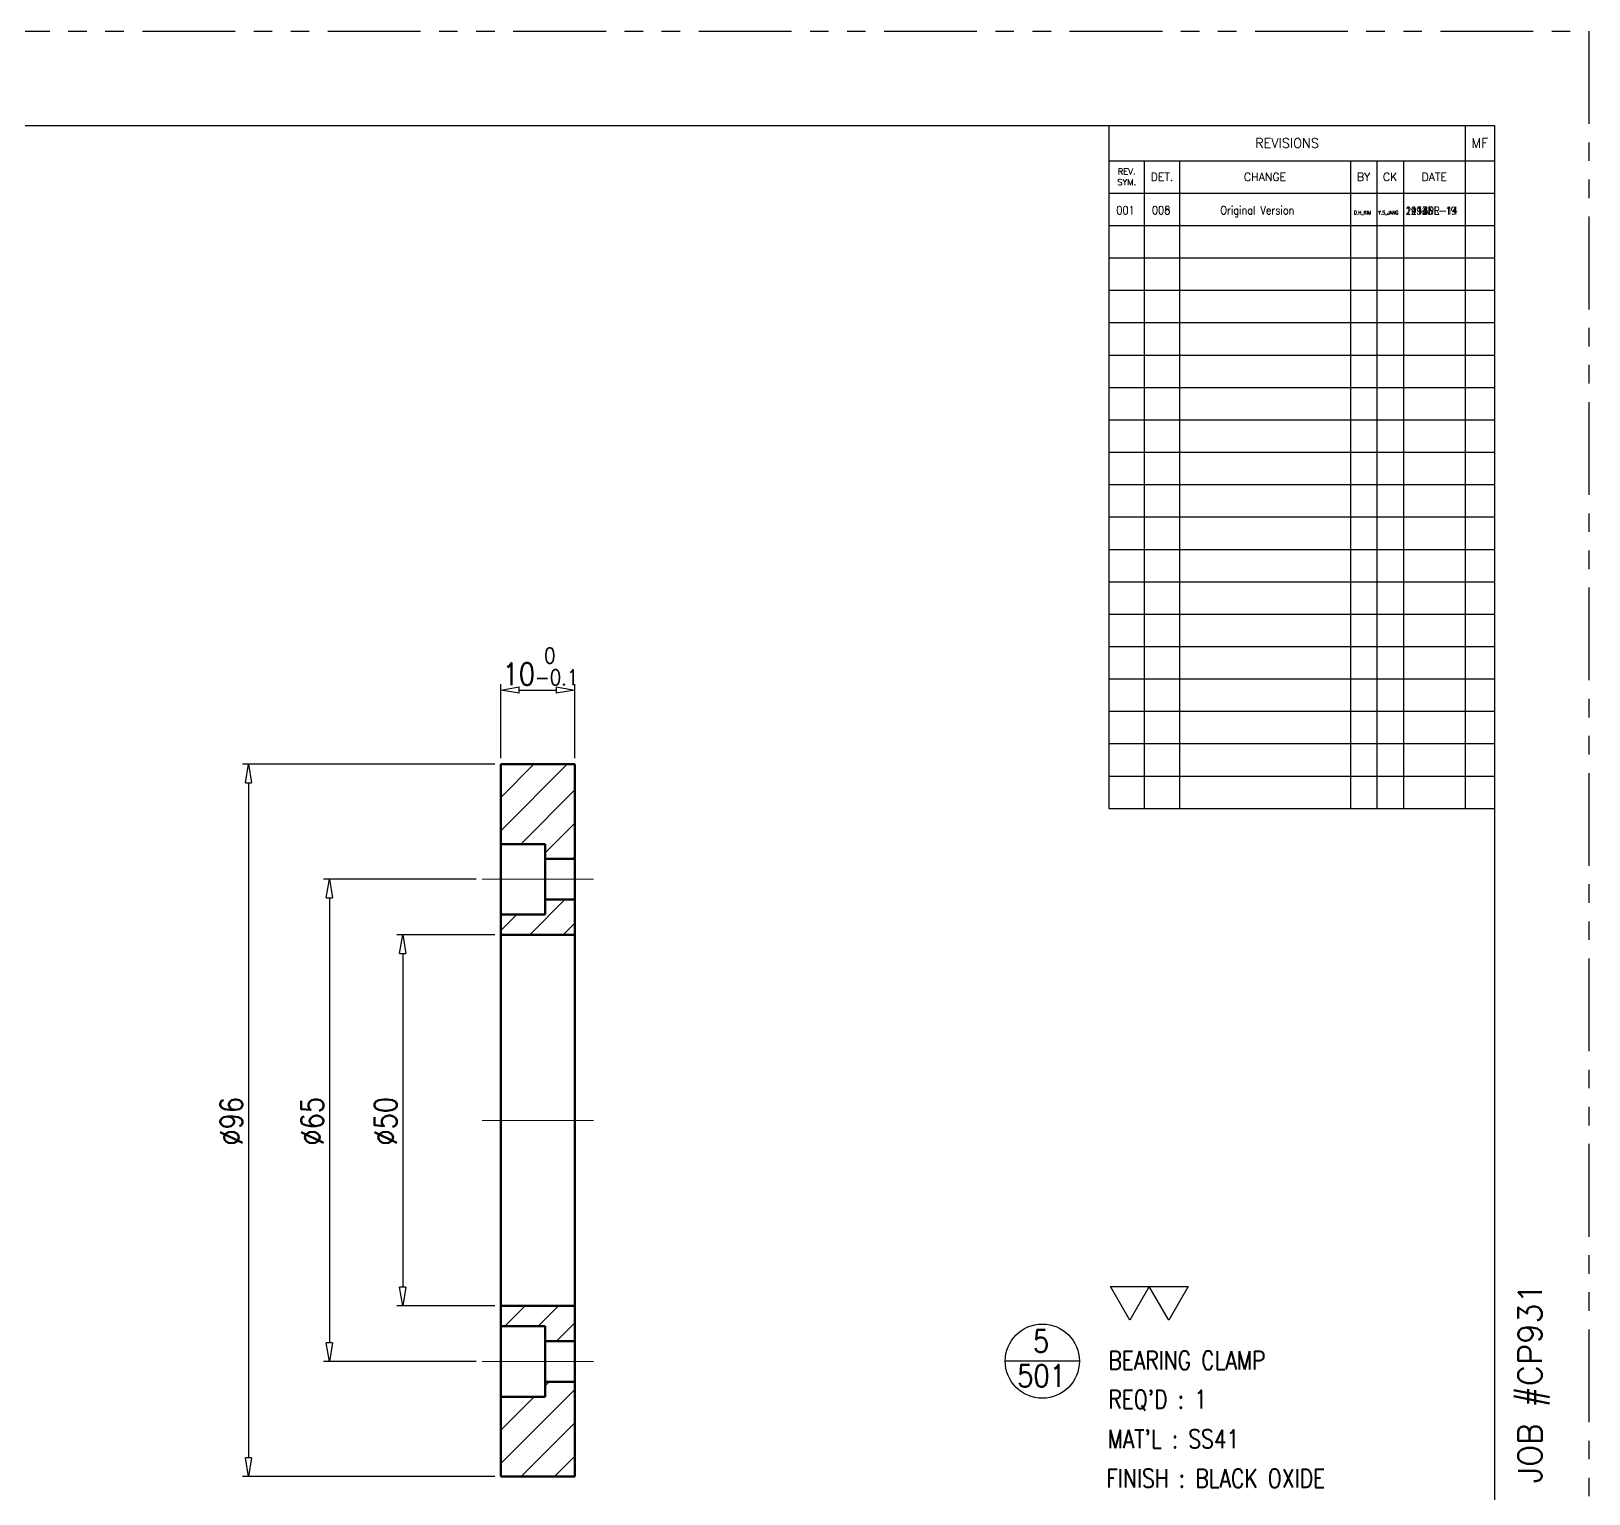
# Model space of a CAD drawing. Header units: millimetres. Extents: x 0 to 420, y 0 to 297.
# Drawn here: x 210 to 420, y 99.8 to 297 of the extents above; entities that cross this region are included whole.
import ezdxf
from ezdxf.enums import TextEntityAlignment as Align

# ---------------------------------------------------------------- set-up
doc = ezdxf.new("R2010")
doc.units = ezdxf.units.MM
doc.header["$LTSCALE"] = 10
doc.linetypes.add('CHAIN', pattern=[0.3543, 0.2362, -0.0295, 0.0591, -0.0295])
doc.linetypes.add('PHANTOM', pattern=[2.5, 1.25, -0.25, 0.25, -0.25, 0.25, -0.25])
doc.layers.get('0').update_dxf_attribs({"linetype": 'CONTINUOUS'})
doc.layers.get('Defpoints').update_dxf_attribs({"linetype": 'CONTINUOUS'})
for name, color, linetype in [('4', 4, 'CONTINUOUS'), ('6', 6, 'CONTINUOUS'), ('BORDER', 90, 'CONTINUOUS'), ('BORDER_TXT', 130, 'CONTINUOUS'), ('REVISIONS INFORMATION', 4, 'CONTINUOUS'), ('VIEW_BNDS', 253, 'PHANTOM')]:
    doc.layers.add(name, color=color, linetype=linetype)
doc.layers.add('외형선(ISO)', color=7, linetype='CONTINUOUS', lineweight=50)
doc.layers.add('중심선(ISO)', color=1, linetype='CONTINUOUS', lineweight=18)
doc.styles.add('BORDER', font='ROMAND')
doc.styles.add('BORDER_TXT', font='ROMANS')
doc.styles.get("Standard").update_dxf_attribs({"font": 'romans.shx', "width": 0.85, "bigfont": 'fhg.shx'})
doc.dimstyles.new('KOCPSM$0', dxfattribs={"dimtxt": 3, "dimasz": 2.5, "dimexe": 0.8, "dimexo": 0.8, "dimgap": 0.8, "dimtad": 1, "dimdsep": 46, "dimtxsty": 'Standard', "dimblk": 'CLOSEDBLANK', "dimcen": 0, "dimclrd": 4, "dimclre": 4, "dimclrt": 7, "dimazin": 2, "dimtfac": 1, "dimtmove": 0, "dimatfit": 3, "dimldrblk": 'CLOSEDBLANK', "dimfxl": 1, "dimarcsym": 0})

# ---------------------------------------------------------------- blocks, each defined once
blk = doc.blocks.new('_ClosedBlank')
at = {"color": 0, "linetype": 'ByBlock', "lineweight": -2}
for p, q in [((-1, 0.167), (0, 0)), ((-1, 0.167), (-1, -0.167)), ((0, 0), (-1, -0.167))]:
    blk.add_line(p, q, dxfattribs=at)
blk = doc.blocks.new('*D7')
at = {"color": 4, "linetype": 'ByBlock', "lineweight": -2, "transparency": 16777216}
for p, q in [((272.5, 175.18), (259.29, 175.18)), ((260.09, 172.68), (260.09, 127.68)), ((272.5, 125.18), (259.29, 125.18))]:
    blk.add_line(p, q, dxfattribs=at)
at = {"layer": 'Defpoints', "color": 0, "transparency": 16777216}
for p in [(273.3, 175.18), (260.09, 125.18), (273.3, 125.18)]:
    blk.add_point(p, dxfattribs=at)
at = {"color": 4, "lineweight": -2, "transparency": 16777216, "xscale": 2.5, "yscale": 2.5, "zscale": 2.5}
for p, rotation in [((260.09, 175.18), 90), ((260.09, 125.18), 270)]:
    blk.add_blockref('_ClosedBlank', p, dxfattribs=dict(at, rotation=rotation))
at = {"color": 7, "transparency": 16777216, "insert": (256.29, 146.78), "char_height": 3, "attachment_point": 1, "rotation": 90}
blk.add_mtext('Ø50', dxfattribs=at)
blk = doc.blocks.new('*D8')
at = {"color": 4, "linetype": 'ByBlock', "lineweight": -2, "transparency": 16777216}
for p, q in [((270, 182.68), (249.4, 182.68)), ((250.2, 180.18), (250.2, 120.18)), ((270, 117.68), (249.4, 117.68))]:
    blk.add_line(p, q, dxfattribs=at)
at = {"layer": 'Defpoints', "color": 0, "transparency": 16777216}
for p in [(270.8, 182.68), (250.2, 117.68), (270.8, 117.68)]:
    blk.add_point(p, dxfattribs=at)
at = {"color": 4, "lineweight": -2, "transparency": 16777216, "xscale": 2.5, "yscale": 2.5, "zscale": 2.5}
for p, rotation in [((250.2, 182.68), 90), ((250.2, 117.68), 270)]:
    blk.add_blockref('_ClosedBlank', p, dxfattribs=dict(at, rotation=rotation))
at = {"color": 7, "transparency": 16777216, "insert": (246.4, 146.78), "char_height": 3, "attachment_point": 1, "rotation": 90}
blk.add_mtext('Ø65', dxfattribs=at)
blk = doc.blocks.new('*D9')
at = {"color": 4, "linetype": 'ByBlock', "lineweight": -2, "transparency": 16777216}
for p, q in [((272.5, 198.18), (238.5, 198.18)), ((239.3, 195.68), (239.3, 104.68)), ((272.5, 102.18), (238.5, 102.18))]:
    blk.add_line(p, q, dxfattribs=at)
at = {"layer": 'Defpoints', "color": 0, "transparency": 16777216}
for p in [(273.3, 198.18), (239.3, 102.18), (273.3, 102.18)]:
    blk.add_point(p, dxfattribs=at)
at = {"color": 4, "lineweight": -2, "transparency": 16777216, "xscale": 2.5, "yscale": 2.5, "zscale": 2.5}
for p, rotation in [((239.3, 198.18), 90), ((239.3, 102.18), 270)]:
    blk.add_blockref('_ClosedBlank', p, dxfattribs=dict(at, rotation=rotation))
at = {"color": 7, "transparency": 16777216, "insert": (235.5, 146.78), "char_height": 3, "attachment_point": 1, "rotation": 90}
blk.add_mtext('Ø96', dxfattribs=at)
blk = doc.blocks.new('*D10')
at = {"color": 4, "linetype": 'ByBlock', "lineweight": -2, "transparency": 16777216}
for p, q in [((273.3, 198.98), (273.3, 208.98)), ((275.8, 208.18), (280.8, 208.18)), ((283.3, 198.98), (283.3, 208.98))]:
    blk.add_line(p, q, dxfattribs=at)
at = {"layer": 'Defpoints', "color": 0, "transparency": 16777216}
for p in [(283.3, 208.18), (273.3, 198.18), (283.3, 198.18)]:
    blk.add_point(p, dxfattribs=at)
at = {"color": 4, "lineweight": -2, "transparency": 16777216, "xscale": 2.5, "yscale": 2.5, "zscale": 2.5, "rotation": 180}
blk.add_blockref('_ClosedBlank', (273.3, 208.18), dxfattribs=at)
at = {"color": 4, "lineweight": -2, "transparency": 16777216, "xscale": 2.5, "yscale": 2.5, "zscale": 2.5}
blk.add_blockref('_ClosedBlank', (283.3, 208.18), dxfattribs=at)
at = {"color": 7, "transparency": 16777216, "insert": (273.56, 213.88), "char_height": 3, "attachment_point": 1}
blk.add_mtext('10{\\H0.7x;\\C3;\\S 0^ -0.1;}', dxfattribs=at)
blk = doc.blocks.new('A3-BORDER')
at = {"layer": 'BORDER'}
for p, q in [((12.7, 284.3), (407.3, 284.3)), ((407.3, 284.3), (407.3, 12.7))]:
    blk.add_line(p, q, dxfattribs=at)
at = {"layer": 'VIEW_BNDS'}
for p, q in [((0, 297), (420, 297)), ((420, 297), (420, 0))]:
    blk.add_line(p, q, dxfattribs=at)
at = {"layer": 'BORDER_TXT', "style": 'BORDER_TXT'}
for tag, p, height, rotation in [('PX-NUMBER', (98.54, 290.01), 3.81, 180), ('VENDOR-JOB', (413.65, 12.7), 3.17, 90)]:
    blk.add_attdef(tag, p, '', height=height, rotation=rotation, dxfattribs=at)
blk = doc.blocks.new('MREVBLK')
at = {"layer": 'BORDER', "color": 70}
for p, q in [((-103.98125, 0), (-103.98125, -184.15)), ((-7.9375, 0), (-7.9375, -184.15)), ((-103.98125, -9.525), (0, -9.525)), ((-94.45625, -9.525), (-94.45625, -184.15)), ((-84.93125, -9.525), (-84.93125, -184.15)), ((-38.89375, -9.525), (-38.89375, -184.15)), ((-31.75127, -9.525), (-31.75127, -184.15)), ((-24.60879, -9.525), (-24.60879, -184.15)), ((-103.98125, -18.25625), (0, -18.25625)), ((-103.98125, -26.9875), (0, -26.9875)), ((-103.98125, -35.71875), (0, -35.71875)), ((-103.98125, -44.45), (0, -44.45)), ((-103.98125, -53.18125), (0, -53.18125)), ((-103.98125, -61.9125), (0, -61.9125)), ((-103.98125, -70.64375), (0, -70.64375)), ((-103.98125, -79.375), (0, -79.375)), ((-103.98125, -88.10625), (0, -88.10625)), ((-103.98125, -96.8375), (0, -96.8375)), ((-103.98125, -105.56875), (0, -105.56875)), ((-103.98125, -114.3), (0, -114.3)), ((-103.98125, -123.03125), (0, -123.03125)), ((-103.98125, -131.7625), (0, -131.7625)), ((-103.98125, -140.49375), (0, -140.49375)), ((-103.98125, -149.225), (0, -149.225)), ((-103.98125, -157.95625), (0, -157.95625)), ((-103.98125, -166.6875), (0, -166.6875)), ((-103.98125, -175.41875), (0, -175.41875)), ((-103.98125, -184.15), (0, -184.15))]:
    blk.add_line(p, q, dxfattribs=at)
at = {"layer": 'BORDER', "color": 70, "style": 'BORDER'}
blk.add_text('REVISIONS', height=2.54, dxfattribs=at).set_placement((-55.959375, -4.7625), align=Align.MIDDLE_CENTER)
for s, height, p in [('MF', 2.54, (-3.96875, -4.7625)), ('REV.', 1.651, (-99.21875, -12.42349)), ('SYM.', 1.651, (-99.21875, -15.302156)), ('DET.', 2.159, (-89.69375, -13.890625)), ('CHANGE', 2.159, (-61.9125, -13.890625)), ('BY', 2.159, (-35.32251, -13.890625)), ('CK', 2.159, (-28.18003, -13.890625)), ('DATE', 2.159, (-16.273145, -13.890625))]:
    blk.add_text(s, height=height, dxfattribs=at).set_placement(p, align=Align.MIDDLE)
at = {"layer": 'BORDER_TXT'}
for tag, p in [('1OF2', (-83.40725, -20.894675)), ('ONE', (-83.40725, -22.621875)), ('2OF2', (-83.40725, -24.349075)), ('1OF2', (-83.40725, -29.625925)), ('ONE', (-83.40725, -31.353125)), ('2OF2', (-83.40725, -33.080325)), ('1OF2', (-83.40725, -38.357175)), ('ONE', (-83.40725, -40.084375)), ('2OF2', (-83.40725, -41.811575)), ('1OF2', (-83.40725, -47.088425)), ('ONE', (-83.40725, -48.815625)), ('2OF2', (-83.40725, -50.542825)), ('ONE', (-83.40725, -57.546875)), ('2OF2', (-83.40725, -59.274075)), ('1OF2', (-83.40725, -55.819675)), ('ONE', (-83.40725, -66.278125)), ('2OF2', (-83.40725, -68.005325)), ('1OF2', (-83.40725, -64.550925)), ('ONE', (-83.40725, -75.009375)), ('1OF2', (-83.40725, -73.282175)), ('2OF2', (-83.40725, -76.736575)), ('ONE', (-83.40725, -83.740625)), ('1OF2', (-83.40725, -82.013425)), ('2OF2', (-83.40725, -85.467825)), ('ONE', (-83.40725, -92.471875)), ('1OF2', (-83.40725, -90.744675)), ('2OF2', (-83.40725, -94.199075)), ('ONE', (-83.40725, -101.203125)), ('1OF2', (-83.40725, -99.475925)), ('2OF2', (-83.40725, -102.930325)), ('ONE', (-83.40725, -109.934375)), ('1OF2', (-83.40725, -108.207175)), ('2OF2', (-83.40725, -111.661575)), ('ONE', (-83.40725, -118.665625)), ('1OF2', (-83.40725, -116.938425)), ('2OF2', (-83.40725, -120.392825)), ('1OF2', (-83.40725, -125.669675)), ('ONE', (-83.40725, -127.396875)), ('2OF2', (-83.40725, -129.124075)), ('1OF2', (-83.40725, -134.400925)), ('ONE', (-83.40725, -136.128125)), ('2OF2', (-83.40725, -137.855325)), ('1OF2', (-83.40725, -143.132175)), ('ONE', (-83.40725, -144.859375)), ('2OF2', (-83.40725, -146.586575)), ('1OF2', (-83.40725, -151.863425)), ('ONE', (-83.40725, -153.590625)), ('2OF2', (-83.40725, -155.317825)), ('1OF2', (-83.40725, -160.594675)), ('ONE', (-83.40725, -162.321875)), ('2OF2', (-83.40725, -164.049075)), ('ONE', (-83.40725, -171.053125)), ('2OF2', (-83.40725, -172.780325)), ('1OF2', (-83.40725, -169.325925)), ('ONE', (-83.40725, -179.784375)), ('2OF2', (-83.40725, -181.511575)), ('1OF2', (-83.40725, -178.057175))]:
    blk.add_attdef(tag, text='', height=2.25, dxfattribs=at).set_placement(p, align=Align.MIDDLE_LEFT)
for tag, p in [('SYM', (-99.21875, -22.621875)), ('DET', (-89.69375, -22.621875)), ('BY', (-35.32251, -22.621875)), ('CK', (-28.18003, -22.621875)), ('RDATE', (-16.273145, -22.621875)), ('SYM', (-99.21875, -31.353125)), ('DET', (-89.69375, -31.353125)), ('BY', (-35.32251, -31.353125)), ('CK', (-28.18003, -31.353125)), ('RDATE', (-16.273145, -31.353125)), ('SYM', (-99.21875, -40.084375)), ('DET', (-89.69375, -40.084375)), ('BY', (-35.32251, -40.084375)), ('CK', (-28.18003, -40.084375)), ('RDATE', (-16.273145, -40.084375)), ('SYM', (-99.21875, -48.815625)), ('DET', (-89.69375, -48.815625)), ('BY', (-35.32251, -48.815625)), ('CK', (-28.18003, -48.815625)), ('RDATE', (-16.273145, -48.815625)), ('SYM', (-99.21875, -57.546875)), ('DET', (-89.69375, -57.546875)), ('BY', (-35.32251, -57.546875)), ('CK', (-28.18003, -57.546875)), ('RDATE', (-16.273145, -57.546875)), ('SYM', (-99.21875, -66.278125)), ('DET', (-89.69375, -66.278125)), ('BY', (-35.32251, -66.278125)), ('CK', (-28.18003, -66.278125)), ('RDATE', (-16.273145, -66.278125)), ('SYM', (-99.21875, -75.009375)), ('DET', (-89.69375, -75.009375)), ('BY', (-35.32251, -75.009375)), ('CK', (-28.18003, -75.009375)), ('RDATE', (-16.273145, -75.009375)), ('SYM', (-99.21875, -83.740625)), ('DET', (-89.69375, -83.740625)), ('BY', (-35.32251, -83.740625)), ('CK', (-28.18003, -83.740625)), ('RDATE', (-16.273145, -83.740625)), ('SYM', (-99.21875, -92.471875)), ('DET', (-89.69375, -92.471875)), ('BY', (-35.32251, -92.471875)), ('CK', (-28.18003, -92.471875)), ('RDATE', (-16.273145, -92.471875)), ('SYM', (-99.21875, -101.203125)), ('DET', (-89.69375, -101.203125)), ('BY', (-35.32251, -101.203125)), ('CK', (-28.18003, -101.203125)), ('RDATE', (-16.273145, -101.203125)), ('SYM', (-99.21875, -109.934375)), ('DET', (-89.69375, -109.934375)), ('BY', (-35.32251, -109.934375)), ('CK', (-28.18003, -109.934375)), ('RDATE', (-16.273145, -109.934375)), ('SYM', (-99.21875, -118.665625)), ('DET', (-89.69375, -118.665625)), ('BY', (-35.32251, -118.665625)), ('CK', (-28.18003, -118.665625)), ('RDATE', (-16.273145, -118.665625)), ('SYM', (-99.21875, -127.396875)), ('DET', (-89.69375, -127.396875)), ('BY', (-35.32251, -127.396875)), ('CK', (-28.18003, -127.396875)), ('RDATE', (-16.273145, -127.396875)), ('SYM', (-99.21875, -136.128125)), ('DET', (-89.69375, -136.128125)), ('BY', (-35.32251, -136.128125)), ('CK', (-28.18003, -136.128125)), ('RDATE', (-16.273145, -136.128125)), ('SYM', (-99.21875, -144.859375)), ('DET', (-89.69375, -144.859375)), ('BY', (-35.32251, -144.859375)), ('CK', (-28.18003, -144.859375)), ('RDATE', (-16.273145, -144.859375)), ('SYM', (-99.21875, -153.590625)), ('DET', (-89.69375, -153.590625)), ('BY', (-35.32251, -153.590625)), ('CK', (-28.18003, -153.590625)), ('RDATE', (-16.273145, -153.590625)), ('SYM', (-99.21875, -162.321875)), ('DET', (-89.69375, -162.321875)), ('BY', (-35.32251, -162.321875)), ('CK', (-28.18003, -162.321875)), ('RDATE', (-16.273145, -162.321875)), ('SYM', (-99.21875, -171.053125)), ('DET', (-89.69375, -171.053125)), ('BY', (-35.32251, -171.053125)), ('CK', (-28.18003, -171.053125)), ('RDATE', (-16.273145, -171.053125)), ('SYM', (-99.21875, -179.784375)), ('DET', (-89.69375, -179.784375)), ('BY', (-35.32251, -179.784375)), ('CK', (-28.18003, -179.784375)), ('RDATE', (-16.273145, -179.784375))]:
    blk.add_attdef(tag, text='', height=2.25, dxfattribs=at).set_placement(p, align=Align.MIDDLE_CENTER)

msp = doc.modelspace()

# ---------------------------------------------------------------- hatches: boundary and pattern name
at = {"layer": '4'}
h = msp.add_hatch(dxfattribs=at)
h.set_pattern_fill('ANSI31', color=256, scale=25.4, style=0)
h.set_pattern_definition([(45, (30.4363, 36.1617), (-2.245064, 2.245064), [])])
h.paths.add_polyline_path([(279.299, 185.429), (279.299, 187.429), (273.299, 187.429), (273.299, 198.179), (283.299, 198.179), (283.299, 185.429)])
h.paths.add_polyline_path([(279.299, 112.929), (279.299, 114.929), (283.299, 114.929), (283.299, 102.179), (273.299, 102.179), (273.299, 112.929)])
h.paths.add_polyline_path([(273.299, 125.179), (283.299, 125.179), (283.299, 120.429), (279.299, 120.429), (279.299, 122.429), (273.299, 122.429)])
h.paths.add_polyline_path([(283.299, 175.179), (273.299, 175.179), (273.299, 177.929), (279.299, 177.929), (279.299, 179.929), (283.299, 179.929)])

# ---------------------------------------------------------------- linework, layer by layer
at = {"layer": '6'}
msp.add_line((351.32, 117.726), (341.32, 117.726), dxfattribs=at)
for points in [[(358.126, 123.224), (355.505, 127.763), (360.746, 127.763)], [(363.366, 123.224), (360.746, 127.763), (365.986, 127.763)]]:
    msp.add_lwpolyline(points, close=True, dxfattribs=at)
msp.add_circle((346.32, 117.726), 5, dxfattribs=at)
at = {"layer": '외형선(ISO)'}
for p, q in [((273.299, 198.179), (283.299, 198.179)), ((273.299, 187.429), (273.299, 198.179)), ((283.299, 198.179), (283.299, 185.429)), ((279.299, 187.429), (273.299, 187.429)), ((273.299, 177.929), (273.299, 187.429)), ((279.299, 185.429), (279.299, 187.429)), ((283.299, 185.429), (279.299, 185.429)), ((279.299, 185.429), (279.299, 179.929)), ((283.299, 185.429), (283.299, 179.929)), ((279.299, 179.929), (283.299, 179.929)), ((279.299, 177.929), (279.299, 179.929)), ((283.299, 179.929), (283.299, 175.179)), ((273.299, 177.929), (279.299, 177.929)), ((273.299, 175.179), (273.299, 177.929)), ((283.299, 175.179), (273.299, 175.179)), ((273.299, 125.179), (273.299, 175.179)), ((283.299, 175.179), (283.299, 125.179)), ((273.299, 125.179), (283.299, 125.179)), ((273.299, 122.429), (273.299, 125.179)), ((283.299, 125.179), (283.299, 120.429)), ((279.299, 122.429), (273.299, 122.429)), ((273.299, 112.929), (273.299, 122.429)), ((279.299, 120.429), (279.299, 122.429)), ((283.299, 120.429), (279.299, 120.429)), ((279.299, 120.429), (279.299, 114.929)), ((283.299, 120.429), (283.299, 114.929)), ((279.299, 112.929), (279.299, 114.929)), ((279.299, 114.929), (283.299, 114.929)), ((283.299, 114.929), (283.299, 102.179)), ((273.299, 112.929), (279.299, 112.929)), ((273.299, 102.179), (273.299, 112.929)), ((283.299, 102.179), (273.299, 102.179))]:
    msp.add_line(p, q, dxfattribs=at)
at = {"layer": '중심선(ISO)', "linetype": 'CHAIN', "ltscale": 23.990969}
for p, q in [((285.799, 182.679), (270.799, 182.679)), ((270.799, 150.179), (285.799, 150.179)), ((285.799, 117.679), (270.799, 117.679))]:
    msp.add_line(p, q, dxfattribs=at)

# ---------------------------------------------------------------- block references
ref = msp.add_blockref('A3-BORDER', (0, 0))
ref.add_attrib('VENDOR-JOB', 'Cheong Poong Special Machine Co., Ltd JOB #CP931', (413.65, 12.7), dxfattribs={"layer": 'BORDER_TXT', "height": 3.175, "rotation": 90, "style": 'BORDER_TXT'})
at = {"xscale": 0.5, "yscale": 0.5, "zscale": 0.5}
msp.add_blockref('MREVBLK', (407.3, 284.3), dxfattribs=at)

# ---------------------------------------------------------------- texts
at = {"width": 0.85}
for s, p in [('5', (346.158, 118.921)), ('501', (346.215, 114.241))]:
    msp.add_text(s, height=3, dxfattribs=at).set_placement(p, align=Align.CENTER)
at = {"ltscale": 0.2, "width": 0.8}
for s, p in [('BEARING CLAMP', (355.223, 116.582)), ("REQ'D : 1", (355.223, 111.322)), ("MAT'L : SS41", (355.12, 105.975)), ('FINISH : BLACK OXIDE', (354.944, 100.669))]:
    msp.add_text(s, height=2.5, dxfattribs=at).set_placement(p)
at = {"layer": 'REVISIONS INFORMATION', "width": 0.85}
for s, height, p in [('001', 1.125, (356.309, 272.3)), ('001', 1.125, (356.309, 272.3)), ('001', 1.125, (356.309, 272.3)), ('001', 1.125, (356.309, 272.3)), ('001', 1.125, (356.309, 272.3)), ('001', 1.125, (356.309, 272.3)), ('001', 1.125, (356.309, 272.3)), ('001', 1.125, (356.309, 272.3)), ('001', 1.125, (356.309, 272.3)), ('001', 1.125, (356.309, 272.3)), ('001', 1.125, (356.309, 272.3)), ('001', 1.125, (356.309, 272.3)), ('001', 1.125, (356.309, 272.3)), ('001', 1.125, (356.309, 272.3)), ('001', 1.125, (356.309, 272.3)), ('001', 1.125, (356.309, 272.3)), ('001', 1.125, (356.309, 272.3)), ('001', 1.125, (356.309, 272.3)), ('001', 1.125, (356.309, 272.3)), ('001', 1.125, (356.309, 272.3)), ('001', 1.125, (356.309, 272.3)), ('001', 1.125, (356.309, 272.3)), ('005', 1.125, (361.109, 272.3)), ('008', 1.125, (361.109, 272.3)), ('008', 1.125, (361.109, 272.3)), ('008', 1.125, (361.109, 272.3)), ('008', 1.125, (361.109, 272.3)), ('008', 1.125, (361.109, 272.3)), ('008', 1.125, (361.109, 272.3)), ('008', 1.125, (361.109, 272.3)), ('008', 1.125, (361.109, 272.3)), ('008', 1.125, (361.109, 272.3)), ('008', 1.125, (361.109, 272.3)), ('008', 1.125, (361.109, 272.3)), ('008', 1.125, (361.109, 272.3)), ('008', 1.125, (361.109, 272.3)), ('008', 1.125, (361.109, 272.3)), ('008', 1.125, (361.109, 272.3)), ('008', 1.125, (361.109, 272.3)), ('008', 1.125, (361.109, 272.3)), ('008', 1.125, (361.109, 272.3)), ('008', 1.125, (361.109, 272.3)), ('008', 1.125, (361.109, 272.3)), ('008', 1.125, (361.109, 272.3)), ('Original Version', 1.125, (370.309, 272.3)), ('Original Version', 1.125, (370.309, 272.3)), ('Original Version', 1.125, (370.309, 272.3)), ('Original Version', 1.125, (370.309, 272.3)), ('Original Version', 1.125, (370.309, 272.3)), ('Original Version', 1.125, (370.309, 272.3)), ('Original Version', 1.125, (370.309, 272.3)), ('Original Version', 1.125, (370.309, 272.3)), ('Original Version', 1.125, (370.309, 272.3)), ('Original Version', 1.125, (370.309, 272.3)), ('Original Version', 1.125, (370.309, 272.3)), ('Original Version', 1.125, (370.309, 272.3)), ('Original Version', 1.125, (370.309, 272.3)), ('Original Version', 1.125, (370.309, 272.3)), ('Original Version', 1.125, (370.309, 272.3)), ('Original Version', 1.125, (370.309, 272.3)), ('Original Version', 1.125, (370.309, 272.3)), ('Original Version', 1.125, (370.309, 272.3)), ('Original Version', 1.125, (370.309, 272.3)), ('Original Version', 1.125, (370.309, 272.3)), ('Original Version', 1.125, (370.309, 272.3)), ('Original Version', 1.125, (370.309, 272.3)), ('24-JUL-19', 1, (395.309, 272.3)), ('24-JUL-19', 1, (395.309, 272.3)), ('14-APR-14', 1, (395.309, 272.3)), ('14-APR-14', 1, (395.309, 272.3)), ('14-APR-14', 1, (395.309, 272.3)), ('14-APR-14', 1, (395.309, 272.3)), ('14-APR-14', 1, (395.309, 272.3)), ('14-APR-14', 1, (395.309, 272.3)), ('14-APR-14', 1, (395.309, 272.3)), ('14-APR-14', 1, (395.309, 272.3)), ('14-APR-14', 1, (395.309, 272.3)), ('14-APR-14', 1, (395.309, 272.3)), ('14-APR-14', 1, (395.309, 272.3)), ('14-APR-14', 1, (395.309, 272.3)), ('14-APR-14', 1, (395.309, 272.3)), ('1234', 1, (395.309, 272.3)), ('123', 1, (395.309, 272.3)), ('1214', 1, (395.309, 272.3)), ('12123', 1, (395.309, 272.3)), ('1993', 1, (395.309, 272.3)), ('1993', 1, (395.309, 272.3)), ('1993', 1, (395.309, 272.3)), ('D.H_KIM', 0.5, (388.309, 272.3)), ('D.H_KIM', 0.5, (388.309, 272.3)), ('D.H_KIM', 0.5, (388.309, 272.3)), ('D.H_KIM', 0.5, (388.309, 272.3)), ('D.H_KIM', 0.5, (388.309, 272.3)), ('D.H_KIM', 0.5, (388.309, 272.3)), ('D.H_KIM', 0.5, (388.309, 272.3)), ('D.H_KIM', 0.5, (388.309, 272.3)), ('D.H_KIM', 0.5, (388.309, 272.3)), ('D.H_KIM', 0.5, (388.309, 272.3)), ('D.H_KIM', 0.5, (388.309, 272.3)), ('D.H_KIM', 0.5, (388.309, 272.3)), ('D.H_KIM', 0.5, (388.309, 272.3)), ('D.H_KIM', 0.5, (388.309, 272.3)), ('D.H_KIM', 0.5, (388.309, 272.3)), ('D.H_KIM', 0.5, (388.309, 272.3)), ('D.H_KIM', 0.5, (388.309, 272.3)), ('D.H_KIM', 0.5, (388.309, 272.3)), ('D.H_KIM', 0.5, (388.309, 272.3)), ('D.H_KIM', 0.5, (388.309, 272.3)), ('D.H_KIM', 0.5, (388.309, 272.3)), ('D.H_KIM', 0.5, (388.309, 272.3)), ('Y.S_JANG', 0.5, (391.609, 272.3)), ('Y.S_JANG', 0.5, (391.609, 272.3)), ('Y.S_JANG', 0.5, (391.609, 272.3)), ('Y.S_JANG', 0.5, (391.609, 272.3)), ('Y.S_JANG', 0.5, (391.609, 272.3)), ('Y.S_JANG', 0.5, (391.609, 272.3)), ('Y.S_JANG', 0.5, (391.609, 272.3)), ('Y.S_JANG', 0.5, (391.609, 272.3)), ('Y.S_JANG', 0.5, (391.609, 272.3)), ('Y.S_JANG', 0.5, (391.609, 272.3)), ('Y.S_JANG', 0.5, (391.609, 272.3)), ('Y.S_JANG', 0.5, (391.609, 272.3)), ('Y.S_JANG', 0.5, (391.609, 272.3)), ('Y.S_JANG', 0.5, (391.609, 272.3)), ('Y.S_JANG', 0.5, (391.609, 272.3)), ('Y.S_JANG', 0.5, (391.609, 272.3)), ('Y.S_JANG', 0.5, (391.609, 272.3)), ('Y.S_JANG', 0.5, (391.609, 272.3)), ('Y.S_JANG', 0.5, (391.609, 272.3)), ('Y.S_JANG', 0.5, (391.609, 272.3)), ('Y.S_JANG', 0.5, (391.609, 272.3)), ('Y.S_JANG', 0.5, (391.609, 272.3))]:
    msp.add_text(s, height=height, dxfattribs=at).set_placement(p)

# ---------------------------------------------------------------- dimensions: what is measured, and where the dimension line sits
for base, p1, p2, angle, text, picture, middle in [((283.299, 208.179), (273.299, 198.179), (283.299, 198.179), 180, '<>{\\H0.7x;\\C3;\\S 0^ -0.1;}', '*D10', (278.299, 208.179)), ((239.299, 102.179), (273.299, 198.179), (273.299, 102.179), 270, 'Ø<>', '*D9', (239.299, 150.179)), ((250.195, 117.679), (270.799, 182.679), (270.799, 117.679), 90, 'Ø<>', '*D8', (250.195, 150.179)), ((260.092, 125.179), (273.299, 175.179), (273.299, 125.179), 90, 'Ø<>', '*D7', (260.092, 150.179))]:
    dim = msp.add_linear_dim(base=base, p1=p1, p2=p2, angle=angle, text=text, dimstyle='KOCPSM$0', override={"dimfxl": 0.8, "dimarcsym": 1})
    dim.commit()
    dim.dimension.update_dxf_attribs({"geometry": picture, "text_midpoint": middle, "dimtype": 160})

doc.saveas('drawing.dxf')
